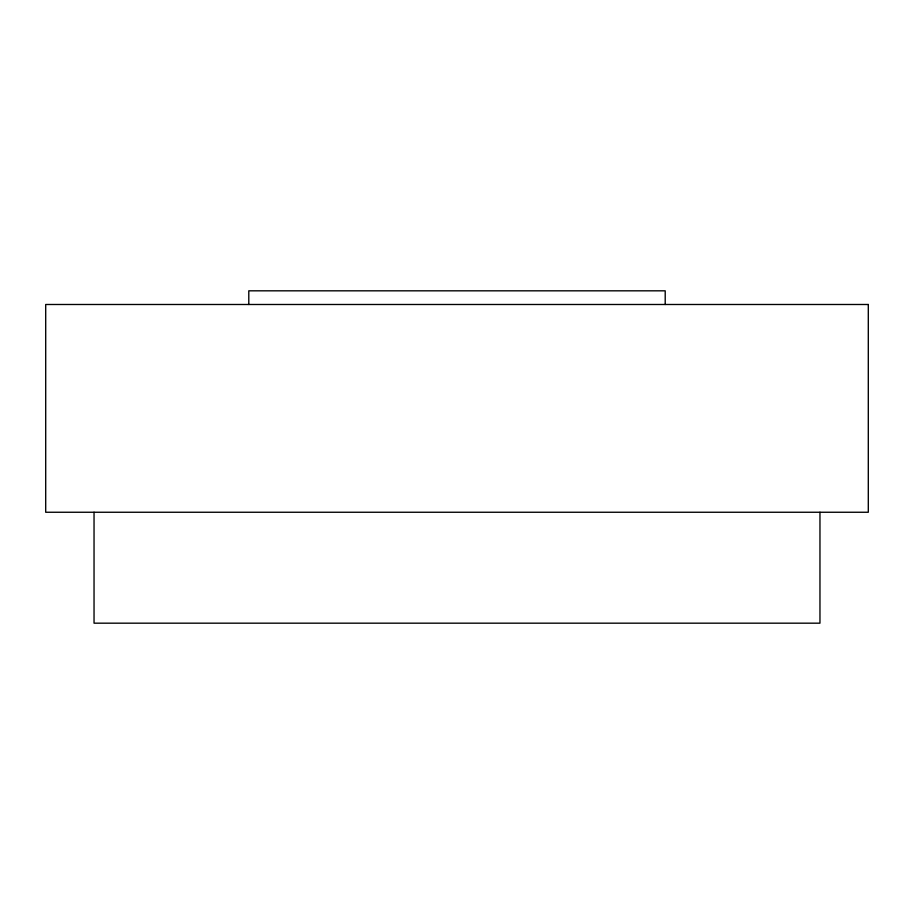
<?xml version="1.0" encoding="UTF-8"?>
<svg xmlns="http://www.w3.org/2000/svg" width="914" height="914" viewBox="0 0 914 914"><rect width="100%" height="100%" fill="white"/><g stroke="black" fill="none" stroke-linecap="round" stroke-linejoin="round"><path stroke-width="1.37" d="M819.961 512.251L819.961 623.177L94.039 623.177L94.039 512.251M665.209 304.488L665.209 290.823L248.791 290.823L248.791 304.488M868.3 304.488L45.7 304.488L45.7 512.251L868.3 512.251L868.3 304.488"/></g></svg>
